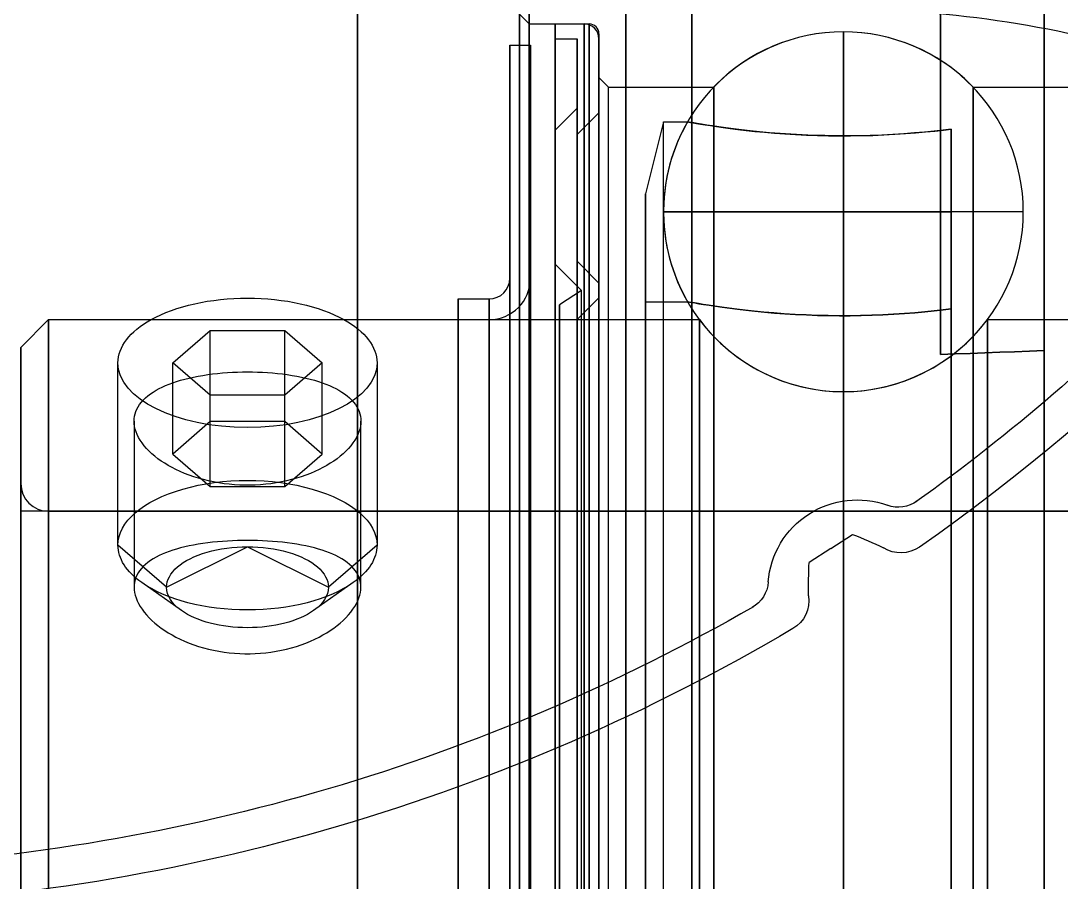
# Model space of a CAD drawing. Header units: millimetres. Extents: x -5505 to 394412, y -8522 to 584759.
# Drawn here: x 30816.94 to 30849.06, y 17962.64 to 17989.24 of the extents above; entities that cross this region are included whole.
import ezdxf

# ---------------------------------------------------------------- set-up
doc = ezdxf.new("R2010")
doc.units = ezdxf.units.MM
doc.layers.add('MAIN-1', color=7, linetype='Continuous')

# ---------------------------------------------------------------- blocks, each defined once
blk = doc.blocks.new('wewwww')
for q in [(8494.672, 3632.763), (8496.017, 3631.896)]:
    blk.add_line((8495.344, 3632.329), q)
for centre, radius, start, end in [((8462.707, 3581.664), 61.758, 59.36694, 87.84556), ((8462.706, 3581.666), 60.558, 60.03574, 87.12987), ((8493.665, 3633.943), 1, 351.741, 59.3669), ((8492.414, 3633.287), 1, 4.5209, 60.08), ((8512.911, 3633.575), 18.257, 179.2964, 182.5522), ((8496.152, 3633.582), 2.75, 184.5209, 289.8988), ((8497.508, 3631.468), 1, 55.0554, 122.6813), ((8489.204, 3648.866), 18.287, 291.8731, 295.1238), ((8462.707, 3581.664), 61.758, 13.1262, 55.05539), ((8497.428, 3630.057), 1, 54.3397, 109.8988), ((8462.706, 3581.666), 60.558, 33.96134, 54.38408)]:
    blk.add_arc(centre, radius, start, end)
blk = doc.blocks.new('C-1S UP RIGHT')
blk.add_line((107.002, -126.62), (67.602, -126.62))
at = {"layer": 'MAIN-1'}
for p, q in [((99.202, -190.12), (99.202, -98.12)), ((99.202, -98.12), (99.202, -190.12)), ((78.002, -144.12), (78.002, -99.231)), ((78.002, -99.231), (78.002, -144.12)), ((96.002, -121.779), (96.002, -104.101)), ((96.002, -104.101), (96.002, -121.779)), ((78.002, -183.703), (78.002, -104.537)), ((78.002, -104.537), (78.002, -183.703)), ((96.002, -106.959), (96.002, -121.779)), ((96.002, -121.779), (96.002, -106.959)), ((99.202, -106.959), (99.202, -121.656)), ((99.202, -121.656), (99.202, -106.959)), ((86.282, -144.12), (86.282, -108.12)), ((86.282, -108.12), (86.282, -141.728)), ((88.322, -144.12), (88.322, -108.12)), ((88.322, -108.12), (88.322, -141.728)), ((88.322, -108.425), (88.322, -141.728)), ((88.322, -140.621), (88.322, -108.425)), ((86.282, -108.753), (86.282, -141.728)), ((86.282, -140.653), (86.282, -108.753)), ((83.002, -109.537), (83.002, -178.703)), ((83.302, -144.12), (83.302, -109.451)), ((83.302, -109.451), (83.302, -144.12)), ((83.002, -178.489), (83.002, -109.751)), ((83.002, -144.12), (83.002, -109.751)), ((83.002, -109.751), (83.002, -144.12)), ((83.002, -144.12), (83.002, -111.27)), ((83.002, -111.27), (83.302, -111.57)), ((83.302, -144.12), (83.302, -111.57)), ((83.302, -111.57), (85.152, -111.57)), ((84.105, -144.12), (84.105, -111.57)), ((84.105, -111.57), (84.105, -144.12)), ((84.105, -111.57), (84.996, -111.57)), ((84.996, -111.57), (84.996, -144.12)), ((84.996, -144.12), (84.996, -111.57)), ((85.152, -144.12), (85.152, -111.57)), ((85.152, -111.57), (85.152, -144.12)), ((84.105, -144.12), (84.105, -112.026)), ((84.105, -112.026), (84.778, -112.026)), ((84.778, -144.12), (84.778, -112.026)), ((84.778, -112.026), (84.778, -144.12)), ((85.452, -176.37), (85.452, -111.87)), ((85.452, -111.87), (85.452, -176.37)), ((85.452, -112.026), (85.452, -176.214)), ((85.452, -176.214), (85.452, -112.026)), ((93.002, -111.815), (93.002, -176.425)), ((93.002, -176.425), (93.002, -111.815)), ((82.702, -144.12), (82.702, -112.221)), ((82.702, -112.221), (82.702, -144.12)), ((82.702, -112.221), (83.34, -112.221)), ((83.34, -144.12), (83.34, -112.221)), ((83.34, -112.221), (83.34, -144.12)), ((85.452, -144.12), (85.452, -113.22)), ((85.452, -113.22), (85.752, -113.52)), ((85.752, -144.12), (85.752, -113.52)), ((85.752, -113.52), (88.998, -113.52)), ((88.998, -113.52), (88.998, -144.12)), ((88.998, -144.12), (88.998, -113.52)), ((97.006, -113.52), (97.006, -144.12)), ((97.006, -144.12), (97.006, -113.52)), ((97.006, -113.52), (100.252, -113.52)), ((84.778, -114.174), (84.105, -114.848)), ((84.778, -144.12), (84.778, -114.174)), ((85.452, -114.309), (84.778, -114.983)), ((85.452, -144.12), (85.452, -114.309)), ((87.447, -114.592), (86.892, -116.814)), ((87.447, -144.12), (87.447, -114.592)), ((87.447, -114.592), (88.191, -114.592)), ((88.205, -114.595), (88.191, -114.593)), ((88.191, -114.593), (88.2, -114.594)), ((88.2, -114.594), (88.23, -114.6)), ((88.24, -114.601), (88.205, -114.595)), ((88.23, -114.6), (88.284, -114.609)), ((88.299, -114.612), (88.24, -114.601)), ((88.284, -114.609), (88.361, -114.623)), ((88.382, -114.626), (88.299, -114.612)), ((88.361, -114.623), (88.462, -114.64)), ((88.491, -114.645), (88.382, -114.626)), ((88.462, -114.64), (88.586, -114.66)), ((88.624, -114.667), (88.491, -114.645)), ((88.586, -114.66), (88.732, -114.684)), ((88.781, -114.692), (88.624, -114.667)), ((88.732, -114.684), (88.899, -114.71)), ((84.105, -144.12), (84.105, -114.848)), ((84.778, -144.12), (84.778, -114.983)), ((84.778, -114.983), (84.778, -144.12)), ((88.959, -114.72), (88.781, -114.692)), ((88.899, -114.71), (89.086, -114.738)), ((89.158, -114.749), (88.959, -114.72)), ((89.086, -114.738), (89.291, -114.768)), ((89.375, -114.779), (89.158, -114.749)), ((89.291, -114.768), (89.511, -114.797)), ((89.607, -114.81), (89.375, -114.779)), ((89.511, -114.797), (89.745, -114.827)), ((89.854, -114.84), (89.607, -114.81)), ((89.745, -114.827), (89.998, -114.856)), ((90.124, -114.87), (89.854, -114.84)), ((89.998, -114.856), (90.271, -114.886)), ((90.415, -114.9), (90.124, -114.87)), ((90.271, -114.886), (90.563, -114.914)), ((90.723, -114.928), (90.415, -114.9)), ((90.563, -114.914), (90.87, -114.94)), ((91.047, -114.954), (90.723, -114.928)), ((90.87, -114.94), (91.191, -114.964)), ((91.383, -114.976), (91.047, -114.954)), ((91.191, -114.964), (91.522, -114.984)), ((91.729, -114.995), (91.383, -114.976)), ((91.522, -114.984), (91.861, -115.001)), ((92.08, -115.009), (91.729, -114.995)), ((91.861, -115.001), (92.204, -115.013)), ((94.184, -114.999), (93.832, -115.012)), ((93.909, -115.01), (94.251, -114.996)), ((94.532, -114.981), (94.184, -114.999)), ((94.251, -114.996), (94.587, -114.978)), ((94.871, -114.96), (94.532, -114.981)), ((94.587, -114.978), (94.916, -114.957)), ((95.198, -114.935), (94.871, -114.96)), ((94.916, -114.957), (95.232, -114.932)), ((95.511, -114.907), (95.198, -114.935)), ((95.232, -114.932), (95.535, -114.905)), ((95.806, -114.878), (95.511, -114.907)), ((95.535, -114.905), (95.821, -114.877)), ((96.082, -114.848), (95.806, -114.878)), ((95.821, -114.877), (96.089, -114.847)), ((96.335, -114.817), (96.082, -114.848)), ((96.089, -114.847), (96.335, -114.817)), ((96.335, -114.817), (96.335, -117.37)), ((96.335, -117.37), (96.335, -114.817)), ((96.335, -140.482), (96.335, -114.817)), ((96.335, -114.817), (96.335, -140.482)), ((92.433, -115.019), (92.08, -115.009)), ((92.204, -115.013), (92.547, -115.021)), ((92.784, -115.024), (92.433, -115.019)), ((92.547, -115.021), (92.887, -115.025)), ((93.13, -115.025), (92.784, -115.024)), ((92.887, -115.025), (93.224, -115.024)), ((93.48, -115.021), (93.13, -115.025)), ((93.224, -115.024), (93.565, -115.019)), ((93.832, -115.012), (93.48, -115.021)), ((93.565, -115.019), (93.909, -115.01)), ((86.892, -144.12), (86.892, -116.814)), ((86.892, -116.814), (86.892, -143.309)), ((93.002, -117.37), (87.447, -117.37)), ((87.447, -117.37), (93.002, -117.37)), ((98.557, -117.37), (93.002, -117.37)), ((96.335, -117.37), (93.002, -117.37)), ((93.002, -117.37), (96.335, -117.37)), ((96.335, -120.372), (96.335, -117.37)), ((96.335, -117.37), (96.335, -120.372)), ((84.105, -144.12), (84.105, -118.99)), ((84.105, -118.99), (84.913, -119.798)), ((84.778, -144.12), (84.778, -118.896)), ((84.778, -118.896), (85.452, -119.57)), ((82.702, -168.816), (82.702, -119.424)), ((82.702, -119.424), (82.702, -144.12)), ((83.34, -119.424), (83.34, -168.816)), ((83.34, -168.816), (83.34, -119.424)), ((84.913, -119.798), (84.239, -120.244)), ((84.913, -144.12), (84.913, -119.798)), ((85.452, -144.12), (85.452, -119.57)), ((81.102, -144.12), (81.102, -120.062)), ((81.102, -120.062), (81.102, -144.12)), ((81.102, -120.062), (82.064, -120.062)), ((82.064, -144.12), (82.064, -120.062)), ((82.064, -120.062), (82.064, -144.12)), ((85.452, -120.026), (84.778, -120.7)), ((85.452, -144.12), (85.452, -120.026)), ((86.892, -144.12), (86.892, -120.148)), ((86.892, -120.148), (88.191, -120.148)), ((88.204, -120.15), (88.191, -120.148)), ((88.191, -120.148), (88.191, -120.148)), ((88.191, -120.148), (88.191, -120.148)), ((88.191, -120.148), (88.191, -120.148)), ((88.191, -120.148), (88.191, -120.148)), ((88.191, -120.148), (88.191, -120.148)), ((88.191, -120.148), (88.191, -120.148)), ((84.239, -144.12), (84.239, -120.244)), ((84.239, -120.244), (84.239, -144.12)), ((88.191, -120.148), (88.207, -120.15)), ((88.244, -120.157), (88.204, -120.15)), ((88.207, -120.15), (88.249, -120.158)), ((88.31, -120.169), (88.244, -120.157)), ((88.249, -120.158), (88.319, -120.17)), ((88.404, -120.185), (88.31, -120.169)), ((88.319, -120.17), (88.415, -120.187)), ((88.525, -120.205), (88.404, -120.185)), ((88.415, -120.187), (88.538, -120.208)), ((88.671, -120.23), (88.525, -120.205)), ((88.538, -120.208), (88.686, -120.232)), ((88.842, -120.257), (88.671, -120.23)), ((88.686, -120.232), (88.858, -120.259)), ((89.034, -120.286), (88.842, -120.257)), ((88.858, -120.259), (89.051, -120.288)), ((89.245, -120.316), (89.034, -120.286)), ((89.051, -120.288), (89.263, -120.319)), ((89.473, -120.347), (89.245, -120.316)), ((89.263, -120.319), (89.491, -120.35)), ((89.713, -120.378), (89.473, -120.347)), ((89.491, -120.35), (89.732, -120.38)), ((89.972, -120.408), (89.713, -120.378)), ((89.732, -120.38), (89.991, -120.411)), ((90.25, -120.439), (89.972, -120.408)), ((89.991, -120.411), (90.27, -120.441)), ((90.546, -120.467), (90.25, -120.439)), ((90.27, -120.441), (90.565, -120.469)), ((90.856, -120.494), (90.546, -120.467)), ((95.512, -120.462), (95.204, -120.489)), ((95.209, -120.489), (95.515, -120.462)), ((95.805, -120.433), (95.512, -120.462)), ((95.515, -120.462), (95.807, -120.433)), ((96.08, -120.403), (95.805, -120.433)), ((95.807, -120.433), (96.081, -120.403)), ((96.335, -120.372), (96.08, -120.403)), ((96.081, -120.403), (96.335, -120.372)), ((96.335, -120.372), (96.335, -140.844)), ((96.335, -140.844), (96.335, -120.372)), ((68.46, -120.7), (67.602, -121.558)), ((68.46, -144.12), (68.46, -120.7)), ((68.46, -120.7), (68.46, -144.12)), ((68.46, -120.7), (78.002, -120.7)), ((78.002, -120.7), (88.556, -120.7)), ((81.102, -144.12), (81.102, -120.7)), ((81.102, -120.7), (82.064, -120.7)), ((82.064, -120.7), (82.064, -144.12)), ((82.064, -144.12), (82.064, -120.7)), ((84.239, -144.12), (84.239, -120.7)), ((84.239, -120.7), (84.778, -120.7)), ((84.778, -144.12), (84.778, -120.7)), ((84.778, -120.7), (84.778, -144.12)), ((88.556, -120.7), (88.556, -144.12)), ((88.556, -144.12), (88.556, -120.7)), ((90.565, -120.469), (90.875, -120.496)), ((91.178, -120.518), (90.856, -120.494)), ((90.875, -120.496), (91.197, -120.519)), ((91.51, -120.538), (91.178, -120.518)), ((91.197, -120.519), (91.528, -120.539)), ((91.848, -120.555), (91.51, -120.538)), ((91.528, -120.539), (91.865, -120.556)), ((92.189, -120.568), (91.848, -120.555)), ((91.865, -120.556), (92.205, -120.568)), ((92.529, -120.576), (92.189, -120.568)), ((92.205, -120.568), (92.544, -120.576)), ((92.866, -120.58), (92.529, -120.576)), ((92.544, -120.576), (92.879, -120.58)), ((93.198, -120.579), (92.866, -120.58)), ((92.879, -120.58), (93.21, -120.579)), ((93.535, -120.575), (93.198, -120.579)), ((93.21, -120.579), (93.546, -120.575)), ((93.876, -120.566), (93.535, -120.575)), ((93.546, -120.575), (93.886, -120.565)), ((94.216, -120.553), (93.876, -120.566)), ((93.886, -120.565), (94.225, -120.552)), ((94.553, -120.535), (94.216, -120.553)), ((94.225, -120.552), (94.561, -120.535)), ((94.884, -120.514), (94.553, -120.535)), ((94.561, -120.535), (94.889, -120.514)), ((95.204, -120.489), (94.884, -120.514)), ((94.889, -120.514), (95.209, -120.489)), ((97.448, -144.12), (97.448, -120.7)), ((97.448, -120.7), (97.448, -144.12)), ((97.448, -120.7), (109.644, -120.7)), ((72.293, -122.036), (73.447, -121.036)), ((73.447, -121.036), (75.757, -121.036)), ((73.447, -123.851), (73.447, -121.036)), ((75.757, -121.036), (76.911, -122.036)), ((75.757, -123.851), (75.757, -121.036)), ((67.602, -144.12), (67.602, -121.558)), ((67.602, -121.558), (67.602, -144.12)), ((96.915, -121.744), (96.458, -121.762)), ((96.458, -121.762), (96.915, -121.744)), ((97.372, -121.726), (96.915, -121.744)), ((96.915, -121.744), (97.372, -121.726)), ((97.829, -121.709), (97.372, -121.726)), ((97.372, -121.726), (97.829, -121.709)), ((98.286, -121.691), (97.829, -121.709)), ((97.829, -121.709), (98.286, -121.691)), ((98.744, -121.674), (98.286, -121.691)), ((98.286, -121.691), (98.744, -121.674)), ((99.202, -121.656), (98.744, -121.674)), ((98.744, -121.674), (99.202, -121.656)), ((99.202, -121.656), (99.202, -144.12)), ((99.202, -144.12), (99.202, -121.656)), ((70.602, -127.666), (70.602, -122.036)), ((73.447, -123.036), (72.293, -122.036)), ((72.293, -124.851), (72.293, -122.036)), ((76.911, -122.036), (75.757, -123.036)), ((76.911, -124.851), (76.911, -122.036)), ((78.602, -122.036), (78.602, -127.666)), ((96.458, -121.762), (96.002, -121.779)), ((96.002, -121.779), (96.458, -121.762)), ((73.373, -122.399), (73.524, -122.379)), ((73.524, -122.379), (73.677, -122.362)), ((73.677, -122.362), (73.831, -122.347)), ((73.831, -122.347), (73.986, -122.336)), ((73.986, -122.336), (74.142, -122.327)), ((74.142, -122.327), (74.296, -122.32)), ((74.296, -122.32), (74.45, -122.317)), ((74.45, -122.317), (74.602, -122.315)), ((74.602, -122.315), (74.754, -122.317)), ((74.754, -122.317), (74.908, -122.32)), ((74.908, -122.32), (75.062, -122.327)), ((75.062, -122.327), (75.218, -122.336)), ((75.218, -122.336), (75.373, -122.347)), ((75.373, -122.347), (75.527, -122.362)), ((75.527, -122.362), (75.68, -122.379)), ((75.68, -122.379), (75.831, -122.399)), ((72.074, -122.736), (72.181, -122.692)), ((72.181, -122.692), (72.294, -122.651)), ((72.294, -122.651), (72.412, -122.611)), ((72.412, -122.611), (72.536, -122.573)), ((72.536, -122.573), (72.665, -122.538)), ((72.665, -122.538), (72.799, -122.505)), ((72.799, -122.505), (72.937, -122.474)), ((72.937, -122.474), (73.079, -122.446)), ((73.079, -122.446), (73.225, -122.421)), ((73.225, -122.421), (73.373, -122.399)), ((75.831, -122.399), (75.979, -122.421)), ((75.979, -122.421), (76.125, -122.446)), ((76.125, -122.446), (76.267, -122.474)), ((76.267, -122.474), (76.405, -122.505)), ((76.405, -122.505), (76.539, -122.538)), ((76.539, -122.538), (76.668, -122.573)), ((76.668, -122.573), (76.792, -122.611)), ((76.792, -122.611), (76.91, -122.651)), ((76.91, -122.651), (77.023, -122.692)), ((77.023, -122.692), (77.13, -122.736)), ((71.523, -123.057), (71.602, -122.996)), ((71.602, -122.996), (71.687, -122.939)), ((71.687, -122.939), (71.777, -122.884)), ((71.777, -122.884), (71.872, -122.832)), ((71.872, -122.832), (71.971, -122.782)), ((71.971, -122.782), (72.074, -122.736)), ((75.757, -123.036), (73.447, -123.036)), ((73.447, -125.851), (73.447, -123.036)), ((75.757, -125.851), (75.757, -123.036)), ((77.13, -122.736), (77.233, -122.782)), ((77.233, -122.782), (77.332, -122.832)), ((77.332, -122.832), (77.427, -122.884)), ((77.427, -122.884), (77.517, -122.939)), ((77.517, -122.939), (77.602, -122.996)), ((77.602, -122.996), (77.681, -123.057)), ((93.002, -165.315), (93.002, -122.925)), ((93.002, -122.925), (93.002, -165.315)), ((71.227, -123.391), (71.272, -123.32)), ((71.272, -123.32), (71.325, -123.251)), ((71.325, -123.251), (71.384, -123.184)), ((71.384, -123.184), (71.451, -123.119)), ((71.451, -123.119), (71.523, -123.057)), ((77.681, -123.057), (77.753, -123.119)), ((77.753, -123.119), (77.82, -123.184)), ((77.82, -123.184), (77.879, -123.251)), ((77.879, -123.251), (77.932, -123.32)), ((77.932, -123.32), (77.978, -123.391)), ((71.115, -123.687), (71.133, -123.611)), ((71.133, -123.611), (71.157, -123.537)), ((71.157, -123.537), (71.188, -123.463)), ((71.188, -123.463), (71.227, -123.391)), ((77.978, -123.391), (78.016, -123.463)), ((78.016, -123.463), (78.047, -123.537)), ((78.047, -123.537), (78.072, -123.611)), ((78.072, -123.611), (78.089, -123.687)), ((71.102, -123.838), (71.105, -123.762)), ((71.102, -123.838), (71.102, -128.965)), ((71.106, -123.918), (71.102, -123.838)), ((71.105, -123.762), (71.115, -123.687)), ((71.117, -123.999), (71.106, -123.918)), ((71.135, -124.083), (71.117, -123.999)), ((73.447, -123.851), (72.293, -124.851)), ((75.757, -123.851), (73.447, -123.851)), ((76.911, -124.851), (75.757, -123.851)), ((78.087, -123.999), (78.069, -124.083)), ((78.098, -123.918), (78.087, -123.999)), ((78.089, -123.687), (78.099, -123.762)), ((78.102, -123.838), (78.098, -123.918)), ((78.099, -123.762), (78.102, -123.838)), ((78.102, -128.965), (78.102, -123.838)), ((71.162, -124.167), (71.135, -124.083)), ((71.196, -124.252), (71.162, -124.167)), ((71.238, -124.338), (71.196, -124.252)), ((78.008, -124.252), (77.966, -124.338)), ((78.042, -124.167), (78.008, -124.252)), ((78.069, -124.083), (78.042, -124.167)), ((71.288, -124.424), (71.238, -124.338)), ((71.345, -124.509), (71.288, -124.424)), ((71.41, -124.594), (71.345, -124.509)), ((71.482, -124.678), (71.41, -124.594)), ((77.794, -124.594), (77.722, -124.678)), ((77.859, -124.509), (77.794, -124.594)), ((77.916, -124.424), (77.859, -124.509)), ((77.966, -124.338), (77.916, -124.424)), ((71.562, -124.76), (71.482, -124.678)), ((71.647, -124.841), (71.562, -124.76)), ((71.739, -124.919), (71.647, -124.841)), ((71.836, -124.995), (71.739, -124.919)), ((72.293, -124.851), (73.447, -125.851)), ((75.757, -125.851), (76.911, -124.851)), ((77.465, -124.919), (77.368, -124.995)), ((77.557, -124.841), (77.465, -124.919)), ((77.643, -124.76), (77.557, -124.841)), ((77.722, -124.678), (77.643, -124.76)), ((71.938, -125.068), (71.836, -124.995)), ((72.045, -125.138), (71.938, -125.068)), ((72.155, -125.205), (72.045, -125.138)), ((72.271, -125.27), (72.155, -125.205)), ((72.394, -125.332), (72.271, -125.27)), ((76.933, -125.27), (76.81, -125.332)), ((77.049, -125.205), (76.933, -125.27)), ((77.159, -125.138), (77.049, -125.205)), ((77.266, -125.068), (77.159, -125.138)), ((77.368, -124.995), (77.266, -125.068)), ((72.523, -125.392), (72.394, -125.332)), ((72.657, -125.45), (72.523, -125.392)), ((72.797, -125.504), (72.657, -125.45)), ((72.941, -125.554), (72.797, -125.504)), ((73.09, -125.601), (72.941, -125.554)), ((73.242, -125.643), (73.09, -125.601)), ((76.114, -125.601), (75.962, -125.643)), ((76.263, -125.554), (76.114, -125.601)), ((76.407, -125.504), (76.263, -125.554)), ((76.547, -125.45), (76.407, -125.504)), ((76.681, -125.392), (76.547, -125.45)), ((76.81, -125.332), (76.681, -125.392)), ((67.602, -125.762), (67.602, -162.478)), ((67.602, -162.478), (67.602, -125.762)), ((73.398, -125.682), (73.242, -125.643)), ((73.556, -125.715), (73.398, -125.682)), ((73.447, -125.851), (75.757, -125.851)), ((73.716, -125.744), (73.556, -125.715)), ((73.878, -125.768), (73.716, -125.744)), ((74.04, -125.787), (73.878, -125.768)), ((74.202, -125.801), (74.04, -125.787)), ((74.363, -125.81), (74.202, -125.801)), ((74.523, -125.815), (74.363, -125.81)), ((74.681, -125.815), (74.523, -125.815)), ((74.841, -125.81), (74.681, -125.815)), ((75.002, -125.801), (74.841, -125.81)), ((75.164, -125.787), (75.002, -125.801)), ((75.326, -125.768), (75.164, -125.787)), ((75.488, -125.744), (75.326, -125.768)), ((75.648, -125.715), (75.488, -125.744)), ((75.806, -125.682), (75.648, -125.715)), ((75.962, -125.643), (75.806, -125.682)), ((68.46, -144.12), (68.46, -126.62)), ((68.46, -144.12), (68.46, -126.62)), ((68.46, -126.62), (109.644, -126.62)), ((74.141, -127.531), (73.986, -127.539)), ((74.296, -127.525), (74.141, -127.531)), ((74.45, -127.522), (74.296, -127.525)), ((74.602, -127.521), (74.45, -127.522)), ((74.754, -127.522), (74.602, -127.521)), ((74.908, -127.525), (74.754, -127.522)), ((75.063, -127.531), (74.908, -127.525)), ((75.218, -127.539), (75.063, -127.531)), ((72.102, -128.965), (70.602, -127.666)), ((72.102, -128.965), (74.602, -127.715)), ((72.294, -127.821), (72.181, -127.86)), ((72.412, -127.785), (72.294, -127.821)), ((72.536, -127.751), (72.412, -127.785)), ((72.665, -127.719), (72.536, -127.751)), ((72.798, -127.689), (72.665, -127.719)), ((72.937, -127.662), (72.798, -127.689)), ((73.079, -127.637), (72.937, -127.662)), ((73.224, -127.614), (73.079, -127.637)), ((73.373, -127.594), (73.224, -127.614)), ((73.524, -127.577), (73.373, -127.594)), ((73.677, -127.561), (73.524, -127.577)), ((73.831, -127.549), (73.677, -127.561)), ((73.986, -127.539), (73.831, -127.549)), ((74.602, -127.715), (77.102, -128.965)), ((75.373, -127.549), (75.218, -127.539)), ((75.528, -127.561), (75.373, -127.549)), ((75.68, -127.577), (75.528, -127.561)), ((75.831, -127.594), (75.68, -127.577)), ((75.98, -127.614), (75.831, -127.594)), ((76.125, -127.637), (75.98, -127.614)), ((76.267, -127.662), (76.125, -127.637)), ((76.406, -127.689), (76.267, -127.662)), ((76.539, -127.719), (76.406, -127.689)), ((76.668, -127.751), (76.539, -127.719)), ((76.792, -127.785), (76.668, -127.751)), ((76.91, -127.821), (76.792, -127.785)), ((77.023, -127.86), (76.91, -127.821)), ((78.602, -127.666), (77.102, -128.965)), ((71.603, -128.143), (71.524, -128.201)), ((71.687, -128.089), (71.603, -128.143)), ((71.777, -128.037), (71.687, -128.089)), ((71.872, -127.989), (71.777, -128.037)), ((71.971, -127.943), (71.872, -127.989)), ((72.074, -127.9), (71.971, -127.943)), ((72.181, -127.86), (72.074, -127.9)), ((77.13, -127.9), (77.023, -127.86)), ((77.233, -127.943), (77.13, -127.9)), ((77.332, -127.989), (77.233, -127.943)), ((77.427, -128.037), (77.332, -127.989)), ((77.517, -128.089), (77.427, -128.037)), ((77.601, -128.143), (77.517, -128.089)), ((77.68, -128.201), (77.601, -128.143)), ((71.272, -128.454), (71.227, -128.523)), ((71.325, -128.387), (71.272, -128.454)), ((71.385, -128.323), (71.325, -128.387)), ((71.451, -128.26), (71.385, -128.323)), ((71.524, -128.201), (71.451, -128.26)), ((77.753, -128.26), (77.68, -128.201)), ((77.819, -128.323), (77.753, -128.26)), ((77.879, -128.387), (77.819, -128.323)), ((77.932, -128.454), (77.879, -128.387)), ((77.977, -128.523), (77.932, -128.454)), ((71.116, -128.814), (71.105, -128.889)), ((71.133, -128.739), (71.116, -128.814)), ((71.157, -128.666), (71.133, -128.739)), ((71.188, -128.594), (71.157, -128.666)), ((71.227, -128.523), (71.188, -128.594)), ((72.561, -129.686), (71.336, -128.82)), ((77.868, -128.82), (76.643, -129.686)), ((78.016, -128.594), (77.977, -128.523)), ((78.047, -128.666), (78.016, -128.594)), ((78.072, -128.739), (78.047, -128.666)), ((78.089, -128.814), (78.072, -128.739)), ((78.099, -128.889), (78.089, -128.814)), ((71.105, -128.889), (71.102, -128.965)), ((71.102, -128.965), (71.106, -129.045)), ((71.106, -129.045), (71.117, -129.127)), ((71.117, -129.127), (71.135, -129.211)), ((78.069, -129.211), (78.087, -129.127)), ((78.087, -129.127), (78.098, -129.045)), ((78.098, -129.045), (78.102, -128.965)), ((78.102, -128.965), (78.099, -128.889)), ((71.135, -129.211), (71.162, -129.297)), ((71.162, -129.297), (71.196, -129.384)), ((71.196, -129.384), (71.238, -129.471)), ((77.966, -129.471), (78.008, -129.384)), ((78.008, -129.384), (78.042, -129.297)), ((78.042, -129.297), (78.069, -129.211)), ((71.238, -129.471), (71.288, -129.559)), ((71.288, -129.559), (71.346, -129.647)), ((71.346, -129.647), (71.411, -129.734)), ((71.411, -129.734), (71.483, -129.821)), ((77.721, -129.821), (77.793, -129.734)), ((77.793, -129.734), (77.858, -129.647)), ((77.858, -129.647), (77.916, -129.559)), ((77.916, -129.559), (77.966, -129.471)), ((71.483, -129.821), (71.562, -129.906)), ((71.562, -129.906), (71.647, -129.99)), ((71.647, -129.99), (71.739, -130.072)), ((71.739, -130.072), (71.836, -130.151)), ((77.368, -130.151), (77.465, -130.072)), ((77.465, -130.072), (77.557, -129.99)), ((77.557, -129.99), (77.642, -129.906)), ((77.642, -129.906), (77.721, -129.821)), ((71.836, -130.151), (71.938, -130.228)), ((71.938, -130.228), (72.045, -130.301)), ((72.045, -130.301), (72.155, -130.372)), ((72.155, -130.372), (72.271, -130.44)), ((76.933, -130.44), (77.049, -130.372)), ((77.049, -130.372), (77.159, -130.301)), ((77.159, -130.301), (77.266, -130.228)), ((77.266, -130.228), (77.368, -130.151)), ((72.271, -130.44), (72.394, -130.506)), ((72.394, -130.506), (72.523, -130.57)), ((72.523, -130.57), (72.657, -130.63)), ((72.657, -130.63), (72.796, -130.688)), ((72.796, -130.688), (72.941, -130.742)), ((72.941, -130.742), (73.089, -130.791)), ((76.115, -130.791), (76.263, -130.742)), ((76.263, -130.742), (76.408, -130.688)), ((76.408, -130.688), (76.547, -130.63)), ((76.547, -130.63), (76.682, -130.57)), ((76.682, -130.57), (76.81, -130.506)), ((76.81, -130.506), (76.933, -130.44)), ((73.089, -130.791), (73.242, -130.837)), ((73.242, -130.837), (73.397, -130.877)), ((73.397, -130.877), (73.555, -130.913)), ((73.555, -130.913), (73.716, -130.944)), ((73.716, -130.944), (73.877, -130.97)), ((73.877, -130.97), (74.039, -130.99)), ((74.039, -130.99), (74.201, -131.005)), ((74.201, -131.005), (74.363, -131.015)), ((74.363, -131.015), (74.523, -131.02)), ((74.523, -131.02), (74.681, -131.02)), ((74.681, -131.02), (74.841, -131.015)), ((74.841, -131.015), (75.003, -131.005)), ((75.003, -131.005), (75.165, -130.99)), ((75.165, -130.99), (75.327, -130.97)), ((75.327, -130.97), (75.489, -130.944)), ((75.489, -130.944), (75.649, -130.913)), ((75.649, -130.913), (75.807, -130.877)), ((75.807, -130.877), (75.962, -130.837)), ((75.962, -130.837), (76.115, -130.791))]:
    blk.add_line(p, q, dxfattribs=at)
for centre, radius, start, end in [((93.002, -144.12), 32.995, 72.3573, 90), ((93.002, -144.12), 32.995, 72.3573, 90), ((84.996, -112.026), 0.456, 360, 90), ((85.152, -111.87), 0.3, 360, 90), ((93.002, -117.37), 5.555, 360, 180), ((93.002, -117.37), 5.555, 90, 136.1264), ((93.002, -117.37), 5.555, 43.8736, 90), ((93.002, -117.37), 5.555, 150, 180), ((93.002, -117.37), 5.555, 180, 360), ((93.002, -117.37), 5.555, 180, 210), ((82.064, -119.424), 1.276, 270, 360), ((82.064, -119.424), 0.638, 270, 360), ((93.002, -117.37), 5.555, 216.8312, 270), ((93.002, -117.37), 5.555, 270, 323.1687), ((68.46, -125.762), 0.858, 180, 270)]:
    blk.add_arc(centre, radius, start, end, dxfattribs=at)
at = {"layer": 'MAIN-1', "extrusion": (0, 0, -1)}
for centre, major_axis, start_param, end_param in [((74.602, -122.036), (-4, 0), 0.731754, 2.409839), ((74.602, -122.036), (-4, 0), 0, 0.731754), ((74.602, -122.036), (-4, 0), 2.409839, 3.141593), ((74.602, -122.036), (-4, 0), 3.141593, 6.283185), ((74.602, -127.666), (-4, 0), 0, 3.141593), ((74.602, -127.666), (-4, 0), -0.615496, 0), ((74.602, -128.965), (-2.5, 0), 0, 3.141593), ((74.602, -127.666), (-4, 0), 3.141593, 3.757089), ((74.602, -127.666), (-4, 0), -2.526097, -0.615496), ((74.602, -128.965), (-2.5, 0), -0.615496, 0), ((74.602, -128.965), (-2.5, 0), 3.141593, 3.757089), ((74.602, -128.965), (-2.5, 0), -2.526097, -0.615496)]:
    blk.add_ellipse(centre, major_axis=major_axis, ratio=0.5, start_param=start_param, end_param=end_param, dxfattribs=at)
at = {"xscale": -1, "rotation": 180}
blk.add_blockref('wewwww', (-8402.729, 3504.564), dxfattribs=at)
blk = doc.blocks.new('arrow_C')
blk.add_circle((0, 0), 394.36)

msp = doc.modelspace()

# ---------------------------------------------------------------- block references
for name, p in [('arrow_C', (30866.336, 18000.713)), ('arrow_C', (30866.336, 18000.713)), ('C-1S UP RIGHT', (30749.336, 18100.713)), ('C-1S UP RIGHT', (30749.336, 18100.713))]:
    msp.add_blockref(name, p)

doc.saveas('drawing.dxf')
